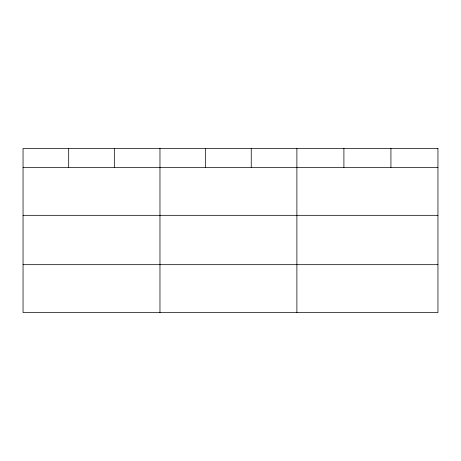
<?xml version="1.0" encoding="UTF-8"?>
<svg xmlns="http://www.w3.org/2000/svg" width="461" height="461" viewBox="0 0 461 461"><rect width="100%" height="100%" fill="white"/><g stroke="black" fill="none" stroke-linecap="round" stroke-linejoin="round"><path stroke-width="0.69" d="M23.05 167.435L437.95 167.435M23.05 215.327L437.95 215.327M23.05 264.672L437.95 264.672M390.928 148.436L390.928 167.435M343.906 148.436L343.906 167.435M296.884 148.436L296.884 312.564M251.245 148.436L251.245 167.435M205.606 148.436L205.606 167.435M159.967 148.436L159.967 312.564M114.328 148.436L114.328 167.435M68.689 148.436L68.689 167.435M437.95 148.436L23.05 148.436L23.05 312.564L437.95 312.564L437.95 148.436"/></g></svg>
